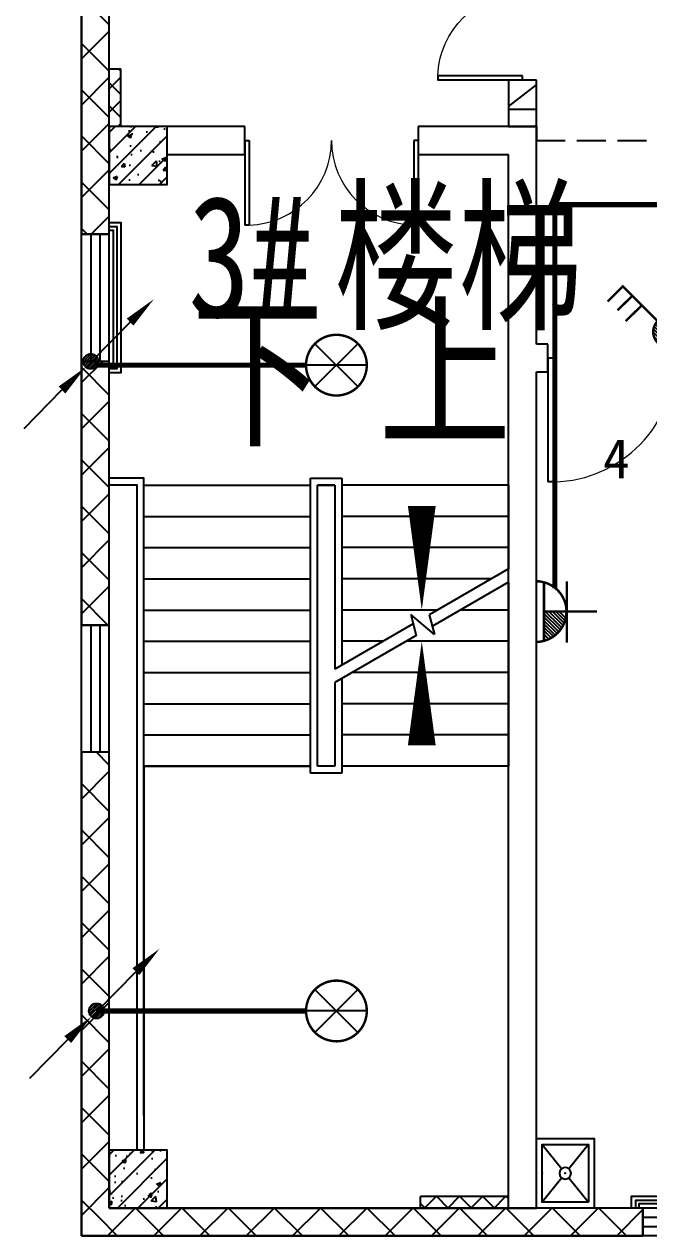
# Model space of a CAD drawing. Header units: millimetres. Extents: x -633009578 to 5705885, y -633235091 to 2571734.
# Drawn here: x 2777086 to 2782481, y 1855760 to 1866235 of the extents above; entities that cross this region are included whole.
import ezdxf

# ---------------------------------------------------------------- set-up
doc = ezdxf.new("R2010")
doc.units = ezdxf.units.MM
doc.header["$LTSCALE"] = 1000
doc.header["$MEASUREMENT"] = 0
doc.linetypes.add('DASH', pattern=[0.35, 0.25, -0.1])
doc.layers.get('0').update_dxf_attribs({"color": 9})
for name, color, linetype in [('3T_WOOD', 21, 'Continuous'), ('A-COLUM(柱)', 255, 'Continuous'), ('A-DOOR(门）', 4, 'Continuous'), ('A-F-AREA(计算)', 5, 'Continuous'), ('A-FLOR(看线)', 8, 'Continuous'), ('A-HATH(填充)', 8, 'Continuous'), ('A-LM-RAIL(栏杆)', 167, 'Continuous'), ('A-LVTY(厨卫)', 8, 'Continuous'), ('A-STAR(楼梯)', 51, 'Continuous'), ('A-TEXT(房间)', 243, 'Continuous'), ('A-WALL(墙)', 255, 'Continuous'), ('A-WINDOW（窗）', 4, 'Continuous'), ('DIM_SYMB', 3, 'Continuous'), ('PUB_TEXT', 7, 'Continuous'), ('WALL', 9, 'Continuous'), ('电-弱电平面-箭头', 3, 'Continuous'), ('电-强电平面-标注', 3, 'Continuous'), ('电-强电平面-线缆', 3, 'Continuous'), ('设备-插座', 3, 'Continuous'), ('设备-照明', 3, 'Continuous')]:
    doc.layers.add(name, color=color, linetype=linetype)
doc.styles.add('_TCH', font='simhei.ttf', dxfattribs={"width": 0.75, "bigfont": 'hztxt.shx'})
doc.styles.add('_TCH_DIM', font='simhei.ttf', dxfattribs={"width": 0.8, "bigfont": 'hztxt.shx'})
doc.styles.add('ELEC-DIM', font='simhei.ttf')
doc.styles.add('IDQSTYLE', font='simhei.ttf', dxfattribs={"width": 0.707, "bigfont": 'hztxt.shx'})
pattern_1 = [(45, (-1310357.920547385, -2.793967723846436e-09), (-200.0002033111466, 200.0002033111467), []), (135, (-1310357.920547385, -2.793967723846436e-09), (-200.0002033111467, -200.0002033111466), [])]
pattern_2 = [(45, (-1310457.920547385, -2.793967723846436e-09), (-100.0001016555733, 100.0001016555733), []), (135, (-1310457.920547385, -2.793967723846436e-09), (-100.0001016555733, -100.0001016555733), [])]

# ---------------------------------------------------------------- blocks, each defined once
blk = doc.blocks.new('$lvtry$00000191')
at = {"color": 0}
for p, q in [((-250, -50, 1e-08), (-39.04344047215272, -218.7652476222793, 1e-08)), ((39.04344047215272, -218.7652476222793, 1e-08), (250, -50, 1e-08)), ((-250, -450, 1e-08), (-39.04344047215272, -281.2347523777207, 1e-08)), ((39.04344047215272, -281.2347523777244, 1e-08), (250, -450, 1e-08))]:
    blk.add_line(p, q, dxfattribs=at)
at = {"color": 0, "elevation": 1e-08}
for points in [[(300, -500), (300, 0), (-300, 0), (-300, -500)], [(250, -450), (250, -50), (-250, -50), (-250, -450)]]:
    blk.add_lwpolyline(points, close=True, dxfattribs=at)
at = {"color": 0}
blk.add_circle((0, -250, 1e-08), 50, dxfattribs=at)
for p in [(0, -50, 1e-08), (0, -250, 1e-08)]:
    blk.add_point(p, dxfattribs=at)
blk = doc.blocks.new('$DorLib2D$00000002')
for p, q in [((-0.5, -5.684341886080802e-17), (-0.5000000000000007, 0.4875)), ((-0.4750000000000007, 0.4875), (-0.5000000000000007, 0.4875)), ((-0.475, -2.842170943040401e-17), (-0.4750000000000007, 0.4875)), ((0.475, -2.842170943040401e-17), (0.4750000000000007, 0.4875)), ((0.4750000000000007, 0.4875), (0.5000000000000007, 0.4875)), ((0.5, -5.684341886080802e-17), (0.5000000000000007, 0.4875)), ((-0.5, -5.684341886080802e-17), (-0.475, -2.842170943040401e-17)), ((0.5, -5.684341886080802e-17), (0.475, -2.842170943040401e-17))]:
    blk.add_line(p, q)
at = {"lineweight": 13}
for centre, start, end in [((-0.4875, -4.263256414560601e-17), 0, 88.53071641864632), ((0.4875, -4.263256414560601e-17), 91.4692835813537, 180)]:
    blk.add_arc(centre, 0.4875, start, end, dxfattribs=at)
blk = doc.blocks.new('$TCHSYS$WIN2D')
for p, q in [((-0.5, 0.5), (0.5, 0.5)), ((-0.5, 0.5), (-0.4999999999999999, -0.5)), ((0.5, 0.5), (0.4999999999999998, -0.5)), ((0.5, 0.1666666666666666), (-0.5, 0.1666666666666666)), ((0.5, -0.1666666666666667), (-0.5, -0.1666666666666667)), ((-0.4999999999999999, -0.5), (0.5, -0.5))]:
    blk.add_line(p, q)
blk = doc.blocks.new('$DorLib2D$00000001')
for p, q in [((0.45, 0.9750000000000001), (0.5000000000000002, 0.9750000000000001)), ((0.45, 0), (0.45, 0.9750000000000001)), ((0.5, 0), (0.5, 0.9750000000000001)), ((0.5, 0), (0.45, 0))]:
    blk.add_line(p, q)
at = {"lineweight": 13}
blk.add_arc((0.475, 0), 0.975, 91.4692835813538, 180, dxfattribs=at)
blk = doc.blocks.new('_FZH')
h = blk.add_hatch()
h.set_pattern_fill('钢筋混凝土', color=256, scale=0.1, style=0)
h.set_pattern_definition([(45, (0, 0), (-0.1767766952966369, 0.1767766952966369), []), (50, (0, 0), (0.7172601826007535, -0.06275213498259512), [0.07500000000000001, -0.8250000000000001]), (355, (0, 0), (-0.138751333613, 0.7521921337000119), [0.06, -0.66]), (100.4514, (0.05977168000000001, -0.00522934), (0.5785093817140216, 0.6894395420609536), [0.06374019, -0.701142112]), (46.1842, (0, 0.2), (1.067241048625645, -0.1655190143290181), [0.1125, -1.2375]), (96.6356, (0.088936745, 0.186206693), (0.9346627055487033, 0.9741178709004418), [0.095610288, -1.051713]), (351.1842, (0, 0.2), (0.9346619451336272, 0.9741186009253247), [0.09000000000000001, -0.9900000000000001]), (21, (0.1, 0.15), (0.5969070521184617, -0.4026188906653388), [0.07500000000000001, -0.8250000000000001]), (326, (0.1, 0.15), (0.2433153319215824, 0.7251500450468529), [0.06, -0.66]), (71.4514, (0.149742233, 0.116448394), (0.84022262858149, 0.3225304967099524), [0.06374019, -0.701142112]), (37.50000000000001, (0, 0), (0.01215985531729062, 0.3328938538313115), [0, -0.652, 0, -0.67, 0, -0.6625000000000001]), (7.499999999999999, (0, 0), (0.2630695374421486, 0.3944117118823603), [0, -0.382, 0, -0.637, 0, -0.2525]), (-32.5, (-0.223, 0), (0.533822436172409, -0.02255487173437976), [0, -0.25, 0, -0.78, 0, -1.035]), (-42.5, (-0.323, 0), (0.5831861693423862, 0.1001049823323177), [0, -0.325, 0, -0.518, 0, -0.735])])
h.paths.add_polyline_path([(-0.5, -0.5), (0.5, -0.5), (0.5, 0.5), (-0.5, 0.5)])
blk.add_lwpolyline([(-0.5, -0.5), (0.5, -0.5), (0.5, 0.5), (-0.5, 0.5)], close=True)
blk = doc.blocks.new('9-3-1')
at = {"layer": 'A-HATH(填充)'}
h = blk.add_hatch(dxfattribs=at)
h.set_pattern_fill('多孔材料', color=256, scale=100, style=0)
h.set_pattern_definition(pattern_1)
h.paths.add_polyline_path([(1121700.598288318, 1188722.080888873), (1121700.598288318, 1186442.08088989), (1121940.598288323, 1186442.08088989), (1121940.598288323, 1188722.080888873)])
h = blk.add_hatch(dxfattribs=at)
h.set_pattern_fill('多孔材料', color=256, scale=50, style=0)
h.set_pattern_definition(pattern_2)
h.paths.add_polyline_path([(1122040.598288323, 1187372.080887669), (1122040.598288325, 1187872.080887664), (1121940.598288325, 1187872.080887665), (1121940.598288323, 1187372.08088767)])
h = blk.add_hatch(dxfattribs=at)
h.set_pattern_fill('空心砖', color=256, scale=100, style=0)
h.set_pattern_definition([(0, (-1310557.920547385, -2.793967723846436e-09), (0, 350), []), (37.875, (-1310157.920547385, -2.793967723846436e-09), (-169.61527734408, 218.0766567528281), []), (90, (-1310157.920547385, -2.793967723846436e-09), (-450, 2.755455298081545e-14), [])])
h.paths.add_polyline_path([(1125630.598288341, 1187372.080889063), (1125630.598288228, 1187772.080887347), (1125390.598288465, 1187772.080887347), (1125390.598288341, 1187372.080889063)])
h = blk.add_hatch(dxfattribs=at)
h.set_pattern_fill('多孔材料', color=256, scale=100, style=0)
h.set_pattern_definition(pattern_1)
h.paths.add_polyline_path([(1121700.598288318, 1185342.08088989), (1121700.598288318, 1183062.080889381), (1121940.598288323, 1183062.080889381), (1121940.598288323, 1185342.08088989)])
h = blk.add_hatch(dxfattribs=at)
h.set_pattern_fill('多孔材料', color=256, scale=100, style=0)
h.set_pattern_definition(pattern_1)
h.paths.add_polyline_path([(1121940.598288327, 1178022.080887669), (1121940.598288323, 1181962.080889381), (1121700.598288318, 1181962.080889381), (1121700.59828832, 1177782.080887647)])
h = blk.add_hatch(dxfattribs=at)
h.set_pattern_fill('多孔材料', color=256, scale=50, style=0)
h.set_pattern_definition(pattern_2)
h.paths.add_polyline_path([(1125390.59828821, 1178122.080887642), (1124630.598288129, 1178122.080887642), (1124630.598288129, 1178022.080887642), (1125390.59828821, 1178022.080887642)])
h = blk.add_hatch(dxfattribs=at)
h.set_pattern_fill('多孔材料', color=256, scale=100, style=0)
h.set_pattern_definition(pattern_1)
h.paths.add_polyline_path([(1121700.59828832, 1177782.080887647), (1126550.598289082, 1177782.080887654), (1126550.598289082, 1178022.080887675), (1121940.598288327, 1178022.080887669)])
at = {"layer": 'A-F-AREA(计算)'}
blk.add_lwpolyline([(1121700.575826842, 1313862.080936), (1255980.575826842, 1313862.080936), (1255980.575826842, 1177782.080936), (1121700.575826842, 1177782.080936)], close=True, dxfattribs=at)
at = {"layer": 'A-FLOR(看线)'}
for points in [[(1121940.598288325, 1186542.080894559), (1122040.598288325, 1186542.080894559), (1122040.598288325, 1185242.080894521), (1121940.598288344, 1185242.080894521)], [(1127150.598288877, 1178122.080887673), (1126450.598293509, 1178122.080887673), (1126450.598293509, 1178022.080887691)]]:
    blk.add_lwpolyline(points, dxfattribs=at)
at = {"layer": 'A-LM-RAIL(栏杆)'}
for points in [[(1121940.598288325, 1186507.080894559), (1122005.598288325, 1186507.080894559), (1122005.598288325, 1185277.080894521), (1121940.598288344, 1185277.080894521)], [(1121940.598288325, 1186477.080894559), (1121975.598288325, 1186477.080894559), (1121975.598288325, 1185307.080894521), (1121940.598288344, 1185307.080894521)], [(1127150.598288877, 1178087.080887673), (1126485.598293509, 1178087.080887673), (1126485.598293509, 1178022.080887691)], [(1127150.598288877, 1178057.080887673), (1126515.598293509, 1178057.080887673), (1126515.598293509, 1178022.080887691)]]:
    blk.add_lwpolyline(points, dxfattribs=at)
at = {"layer": 'A-STAR(楼梯)'}
for p, q in [((1123680.59828831, 1184332.080889599), (1123950.59828831, 1184332.080889599)), ((1123680.59828831, 1181782.080887274), (1123680.59828831, 1184332.080889599)), ((1123950.59828831, 1184332.080889599), (1123950.598288295, 1182716.444228957)), ((1122240.598288349, 1181842.080887719), (1122240.598288349, 1184272.080887719)), ((1122240.598288349, 1184272.080887719), (1123680.598288349, 1184272.080887693)), ((1123740.598288349, 1181842.080887719), (1123740.598288349, 1184272.080887719)), ((1123740.59828831, 1184272.080887274), (1123890.598288506, 1184272.080887274)), ((1123740.59828831, 1181842.080887274), (1123740.59828831, 1184272.080887274)), ((1123890.598288349, 1184272.080887719), (1123740.598288349, 1184272.080887719)), ((1123890.598288349, 1184272.080887719), (1123890.598288215, 1182681.803212745)), ((1123890.598288506, 1184272.080887274), (1123890.598288416, 1182681.803212861)), ((1125390.598288349, 1184272.080887719), (1123950.598288295, 1184272.080887693)), ((1125390.598288349, 1184272.080887719), (1125390.598288215, 1183547.828616478)), ((1122240.598288349, 1184002.080887719), (1123680.598288349, 1184002.080887693)), ((1125390.598288349, 1184002.080887719), (1123950.598288295, 1184002.080887693)), ((1122240.598288349, 1183732.080887719), (1123680.598288349, 1183732.080887693)), ((1125390.598288349, 1183732.080887719), (1123950.598288295, 1183732.080888018)), ((1122240.598288349, 1183462.080887719), (1123680.598288349, 1183462.080887693)), ((1125242.07886514, 1183462.080887638), (1123950.598288295, 1183462.080887693)), ((1125390.598288215, 1183547.828616549), (1124705.002354812, 1183151.999620083)), ((1125390.598288215, 1183432.358562838), (1124731.797274102, 1183051.999619909)), ((1125390.598288215, 1183432.358563063), (1125390.598288349, 1181842.080887719)), ((1122240.598288349, 1183192.080887719), (1123680.598288349, 1183192.080887693)), ((1124774.425146816, 1183192.080887639), (1123950.598288295, 1183192.080887693)), ((1124751.183814328, 1182979.648068812), (1124545.138872889, 1183152.540303179)), ((1124545.138872889, 1183152.540303179), (1124593.476906751, 1182972.140318567)), ((1124705.002354812, 1183151.999620083), (1124751.183814328, 1182979.648068812)), ((1125390.598288349, 1183192.080887719), (1124974.425146559, 1183192.080887643)), ((1124566.681987455, 1183072.140318763), (1123890.598288215, 1182681.803212851)), ((1124593.476906751, 1182972.140318567), (1123890.598288215, 1182566.333158863)), ((1122240.598288349, 1182922.080887719), (1123680.598288349, 1182922.080888018)), ((1124306.771428887, 1182922.080887641), (1123950.598288295, 1182922.080887693)), ((1125390.598288349, 1182922.080887719), (1124506.771429287, 1182922.080887644)), ((1122240.598288349, 1182652.080887719), (1123680.598288349, 1182652.080887693)), ((1125390.598288349, 1182652.080887719), (1124039.117711932, 1182652.080887985)), ((1123890.598288215, 1182566.333158704), (1123890.598288349, 1181842.080887719)), ((1123890.598288416, 1182566.333158821), (1123890.598288506, 1181842.080887274)), ((1123950.598288295, 1182600.974174909), (1123950.59828831, 1181782.080887274)), ((1122240.598288349, 1182382.080887719), (1123680.598288349, 1182382.080887693)), ((1125390.598288349, 1182382.080887719), (1123950.598288295, 1182382.080888018)), ((1122240.598288349, 1182112.080887719), (1123680.598288349, 1182112.080887693)), ((1125390.598288349, 1182112.080887719), (1123950.598288295, 1182112.080887693)), ((1122240.598288349, 1181842.080887719), (1123680.598288349, 1181842.080887693)), ((1122240.598288349, 1181842.080887719), (1122240.598288384, 1178522.080886716)), ((1123680.59828835, 1181842.080887924), (1122240.598288349, 1181842.080887719)), ((1123950.59828831, 1181782.080887274), (1123680.59828831, 1181782.080887274)), ((1123890.598288506, 1181842.080887274), (1123740.59828831, 1181842.080887274)), ((1123890.598288416, 1181842.080887739), (1123740.598288099, 1181842.080887889)), ((1125390.598288349, 1181842.080887719), (1123950.598288295, 1181842.080887693)), ((1125390.598288349, 1181842.080887719), (1123950.598288295, 1181842.080887739)), ((1125390.598288349, 1178022.080887719), (1125390.598288349, 1181842.080887719)), ((1122440.598287577, 1178022.080887739), (1125390.598288349, 1178022.080887719))]:
    blk.add_line(p, q, dxfattribs=at)
for points in [[(1122240.598288341, 1178822.080887664), (1122240.598288028, 1184332.080887664), (1121940.598288341, 1184332.080887664)], [(1122180.598288031, 1178522.080887664), (1122180.598288031, 1184272.080887664), (1121940.598288341, 1184272.080887664)]]:
    blk.add_lwpolyline(points, dxfattribs=at)
at = {"layer": 'A-WALL(墙)'}
for p, q in [((1121940.598288323, 1187372.08088767), (1121940.598288325, 1187872.080887665)), ((1121940.598288325, 1187872.080887665), (1122040.598288325, 1187872.080887664)), ((1122040.598288323, 1187372.080887669), (1122040.598288325, 1187872.080887664)), ((1125630.598288228, 1187772.080887347), (1125390.598288465, 1187772.080887347)), ((1125390.598288465, 1187772.080887347), (1125390.598288341, 1187372.080889063)), ((1125630.598288341, 1187372.080889063), (1125630.598288228, 1187772.080887347)), ((1123110.598288065, 1187372.08088761), (1122440.598288553, 1187372.080887682)), ((1123110.598288065, 1187132.080887712), (1123110.598288065, 1187372.08088761)), ((1125510.598288341, 1187372.080887664), (1124610.598288065, 1187372.08088761)), ((1124610.598288065, 1187372.08088761), (1124610.598288065, 1187132.080887687)), ((1125390.598288341, 1187372.080889063), (1125630.598288341, 1187372.080889063)), ((1125630.598287047, 1187372.080887669), (1125510.598288341, 1187372.080887664)), ((1125630.598288218, 1187252.080887696), (1125630.598287047, 1187372.080887669)), ((1125630.598288218, 1185492.080887415), (1125630.598288218, 1187252.080887696)), ((1122440.598288553, 1187132.080887771), (1123110.598288065, 1187132.080887712)), ((1124610.598288065, 1187132.080887687), (1125390.598288246, 1187132.08088761)), ((1125390.598288341, 1185372.08088745), (1125390.598288246, 1187132.08088761)), ((1125730.598289082, 1185492.080887353), (1125630.598288218, 1185492.080887415)), ((1125730.598289082, 1185252.080887605), (1125730.598289082, 1185492.080887353)), ((1125390.598288341, 1178022.080887664), (1125390.598288341, 1185372.08088745)), ((1125630.598288341, 1185252.08088758), (1125730.598289082, 1185252.080887605)), ((1125630.598288341, 1178022.080887664), (1125630.598288341, 1185252.08088758)), ((1125390.59828821, 1178122.080887642), (1124630.598288129, 1178122.080887642)), ((1124630.598288129, 1178022.080887642), (1124630.598288129, 1178122.080887642)), ((1125390.59828821, 1178022.080887642), (1125390.59828821, 1178122.080887642)), ((1125390.59828821, 1178022.080887642), (1124630.598288129, 1178022.080887642)), ((1125390.598288341, 1178022.080887664), (1125630.598288341, 1178022.080887664))]:
    blk.add_line(p, q, dxfattribs=at)
at = {"layer": 'A-WINDOW（窗）', "linetype": 'DASH'}
for p, q in [((1125630.598287507, 1187372.080887664), (1125630.598287507, 1187252.080887664)), ((1125630.598287507, 1187252.080887664, 800), (1127630.598287507, 1187252.080887664, 800))]:
    blk.add_line(p, q, dxfattribs=at)
at = {"layer": 'DIM_SYMB'}
for points in [[(1122990.598288349, 1184407.080887719, 0, 0, 0), (1122990.598288349, 1179932.080887719, 0, 0, 0), (1124640.598288349, 1179932.080887719, 0, 0, 0), (1124640.598288349, 1182922.080887719, 0, 240.0000000000001, 0), (1124640.598288349, 1182022.080887719, 0, 0, 0)], [(1124640.598288349, 1184407.080887719, 0, 0, 0), (1124640.598288349, 1183192.080887719, 0, 240.0000000000001, 0), (1124640.598288349, 1184092.080887719, 0, 0, 0)]]:
    blk.add_lwpolyline(points, format="xyseb", dxfattribs=at)
at = {"layer": 'WALL'}
for p, q in [((1121700.598288318, 1188722.080888873), (1121700.598288318, 1186442.08088989)), ((1121940.598288323, 1186442.08088989), (1121940.598288323, 1188722.080888873)), ((1121700.598288318, 1186442.08088989), (1121940.598288323, 1186442.08088989)), ((1121700.598288318, 1185342.08088989), (1121700.598288318, 1183062.080889381)), ((1121940.598288323, 1185342.08088989), (1121700.598288318, 1185342.08088989)), ((1121940.598288323, 1183062.080889381), (1121940.598288323, 1185342.08088989)), ((1121700.598288318, 1183062.080889381), (1121940.598288323, 1183062.080889381)), ((1121940.598288323, 1181962.080889381), (1121700.598288318, 1181962.080889381)), ((1121700.598288318, 1181962.080889381), (1121700.59828832, 1177782.080887647)), ((1121940.598288327, 1178022.080887669), (1121940.598288323, 1181962.080889381)), ((1126550.598289082, 1178022.080887675), (1121940.598288327, 1178022.080887669)), ((1126550.598289082, 1177782.080887654), (1126550.598289082, 1178022.080887675)), ((1121700.59828832, 1177782.080887647), (1126550.598289082, 1177782.080887654))]:
    blk.add_line(p, q, dxfattribs=at)
at = {"layer": 'A-COLUM(柱)', "xscale": 500, "yscale": 500, "zscale": 500}
for p in [(1122190.598288341, 1187122.080887664), (1122190.598288341, 1178272.080887664)]:
    blk.add_blockref('_FZH', p, dxfattribs=at)
at = {"layer": 'A-DOOR(门）', "extrusion": (0, 0, -1)}
for name, p, xscale, yscale, zscale, rotation in [('$DorLib2D$00000002', (-1125510.598288341, 1188522.08088756), 1500, 1500, 1500, 270), ('$DorLib2D$00000002', (-1123860.598288341, 1187252.080887664), -1500, 1500, 1500, 180), ('$DorLib2D$00000001', (-1126280.598288986, 1185372.080887451), -1100, 1100, 1100, 180)]:
    blk.add_blockref(name, p, dxfattribs=dict(at, xscale=xscale, yscale=yscale, zscale=zscale, rotation=rotation))
at = {"layer": 'A-LVTY(厨卫)', "xscale": -1, "rotation": 89.99999999999993}
blk.add_blockref('$lvtry$00000191', (1125630.59828901, 1178322.080887664, -1e-08), dxfattribs=at)
at = {"layer": 'A-WINDOW（窗）', "extrusion": (0, 0, -1), "xscale": 1100, "yscale": 240, "zscale": 1100, "rotation": 90.00000000000001}
for p in [(-1121820.598288325, 1185892.08088999), (-1121820.598288325, 1182512.080889251)]:
    blk.add_blockref('$TCHSYS$WIN2D', p, dxfattribs=at)
at = {"layer": 'A-WINDOW（窗）', "extrusion": (0, 0, -1), "xscale": 1100, "yscale": 240, "zscale": 1100}
blk.add_blockref('$TCHSYS$WIN2D', (-1127100.598288978, 1177902.080887664), dxfattribs=at)
at = {"layer": 'A-TEXT(房间)', "style": '_TCH', "width": 0.75}
for s, p in [('楼梯', (1123883.485798909, 1185725.600690363)), ('3#', (1122623.485798909, 1185725.600690363))]:
    blk.add_text(s, height=1050, dxfattribs=at).set_placement(p)
at = {"layer": 'PUB_TEXT', "style": '_TCH_DIM', "width": 0.8}
for s, p in [('上', (1124266.897500947, 1184722.080887719)), ('下', (1122649.968367089, 1184722.080887719))]:
    blk.add_text(s, height=1050, dxfattribs=at).set_placement(p)
blk = doc.blocks.new('HC000136')
at = {"color": 0, "linetype": 'Continuous'}
for p, q in [((-2.263127864574926, 3.93780780054658), (-1.824413961169739, 4.37652170395188)), ((-2.166171642377776, 3.751921310269552), (-1.541571248695163, 4.37652170395188)), ((-2.056623188829235, 3.578627051343346), (-1.258728536220588, 4.37652170395188)), ((-1.935167161310801, 3.417240366387034), (-0.9758858237460117, 4.37652170395188)), ((-1.802207139847269, 3.267357675375933), (-0.6930431112714359, 4.37652170395188)), ((-1.657908623596541, 3.128813479151916), (-0.4102003987968601, 4.37652170395188)), ((-1.502215697701104, 3.001663692572663), (-0.1273576863222843, 4.37652170395188)), ((-1.334845464380123, 2.886191213419067), (0.1554850261522915, 4.37652170395188)), ((-1.155258892497841, 2.782935072827001), (0, 3.938193965324729)), ((-0.9626006818002679, 2.692750571049828), (0, 3.655351252850153)), ((-0.7555910368541845, 2.616917503521506), (0, 3.372508540375577)), ((-0.5323327753721969, 2.557333052528577), (0, 3.089665827900888))]:
    blk.add_line(p, q, dxfattribs=at)
at = {"color": 0, "linetype": 'Continuous', "const_width": 0.2}
blk.add_lwpolyline([(-2.5, 4.999999999999943, 0.198912367379654), (-1.767766952966212, 3.232233047033617, 0.1989123673796558), (-9.033165925335943e-16, 2.500000000000057, 0.1989123673796559), (1.767766952966213, 3.232233047033617, 0.1989123673796541), (2.5, 4.999999999999942)], format="xyb", dxfattribs=at)
for points in [[(-2.421006983541702, 4.352913575506307), (2.41480416581453, 4.352913575506307)], [(0, 2.476391871554483), (0, 4.306405978417899)], [(-2.549372027147456, 2.476391871554483), (2.483025305961291, 2.476391871554483)], [(0, 2.500000000000057), (0, 0)]]:
    blk.add_lwpolyline(points, dxfattribs=at)
at = {"color": 0, "style": 'IDQSTYLE', "width": 0.7}
blk.add_attdef('PSFHATT', (4.500000010000001, 0), '', height=2.5, dxfattribs=at)
blk = doc.blocks.new('*X155')
at = {"color": 0, "linetype": 'Continuous'}
for p, q in [((261.9988066744281, 135.850956910748), (263.2375091559566, 137.0896593922765)), ((262.0234026256783, 135.5927101495236), (263.4957559171792, 137.0650634410244)), ((262.0463461952987, 136.1813391440932), (262.9071269225657, 137.0421198713602)), ((262.0884022348038, 135.3748670461744), (263.7135990205094, 137.00006383188)), ((262.1829592200917, 135.1865813189878), (263.9018847477136, 136.9055068466096)), ((262.3023466942452, 135.0231260806666), (264.0653399860179, 136.7861193724393)), ((262.4446987243758, 134.8826353983226), (264.205830668362, 136.6437673423088)), ((262.6100901587723, 134.7651841202445), (264.3232819464568, 136.478375907929)), ((262.8005700291263, 134.6728212781239), (264.4156447885779, 136.2878960375755)), ((263.0211904412342, 134.6105989777572), (264.4778670889456, 136.0672756254685)), ((263.2836307586351, 134.5901965826834), (264.4982694840214, 135.8048353080697)), ((263.6234742990336, 134.6471974106073), (264.4412686561033, 135.464991767677))]:
    blk.add_line(p, q, dxfattribs=at)
blk = doc.blocks.new('HC000111')
at = {"color": 0, "linetype": 'Continuous', "const_width": 0.2}
for points in [[(0.8838834764831975, 2.133883476483163), (3.750000000000091, 5), (5.000000000000091, 3.75)], [(2.898879886034229, 4.275409520972289), (4.191507707965946, 3.019373591507303)], [(2.221789122165297, 3.388795923702901), (3.514416944097014, 2.132759994237858)]]:
    blk.add_lwpolyline(points, dxfattribs=at)
blk.add_lwpolyline([(0.8838834764833108, 0.3661165235168934, 0.1989123673796338), (1.250000000000034, 1.250000000000057, 0.1989123673796269), (0.8838834764832544, 2.13388347648322, 0.1989123673796352), (9.12880881998035e-14, 2.5, 0.1989123673796539), (-0.8838834764830719, 2.13388347648322, 0.1989123673796721), (-1.249999999999966, 1.250000000000057, 0.1989123673796564), (-0.8838834764831855, 0.3661165235168368, 0.198912367379673), (9.087175456556906e-14, 0, 0.198912367379652)], format="xyb", close=True, dxfattribs=at)
at = {"color": 0, "linetype": 'Continuous'}
blk.add_blockref('*X155', (-263.2487560761181, -134.5897099905746), dxfattribs=at)
at = {"color": 0, "style": 'IDQSTYLE', "width": 0.7}
blk.add_attdef('PSFHATT', (7.000000000000091, -1e-08), '', height=2.5, dxfattribs=at)
blk = doc.blocks.new('HC000073')
at = {"color": 0, "linetype": 'Continuous'}
for p, q in [((-1.76776695296229, 1.76776695296229), (1.767766952970533, -1.767766952970533)), ((1.76776695297059, 1.767766952970476), (-1.767766952966383, -1.767766952966497)), ((-2.499999999999943, -5.684341886080801e-14), (2.500000000000057, -5.684341886080801e-14))]:
    blk.add_line(p, q, dxfattribs=at)
at = {"color": 0, "linetype": 'Continuous', "const_width": 0.2}
blk.add_lwpolyline([(1.76776695296644, -1.76776695296644, 0.1989123673796617), (2.500000000000057, 0, 0.1989123673796613), (1.767766952966383, 1.767766952966326, 0.198912367379653), (1.137288912133798e-13, 2.499999999999943, 0.1989123673796647), (-1.767766952966269, 1.767766952966327, 0.1989123673796613), (-2.499999999999943, 1.951292859901378e-16, 0.1989123673796761), (-1.767766952966269, -1.76776695296644, 0.1989123673796719), (1.12894543431545e-13, -2.500000000000057, 0.1989123673796541)], format="xyb", close=True, dxfattribs=at)
at = {"color": 0, "style": 'IDQSTYLE', "width": 0.7}
blk.add_attdef('PSFHATT', (4.500000010000057, -2.500000010000057), '', height=2.5, dxfattribs=at)
blk = doc.blocks.new('*X134')
at = {"color": 0, "linetype": 'Continuous'}
for p, q in [((192.590110055903, 446.7242872143482), (193.9264208598343, 448.0605980182795)), ((192.6512440212146, 447.2096852483717), (193.4410228258108, 447.9994640529679)), ((192.666080612941, 446.3759937026742), (194.2747143715083, 447.9846274612416)), ((192.8122309321682, 446.0978799531896), (194.552828120993, 447.8384771420143)), ((193.0126674313866, 445.874052383696), (194.7766556904866, 447.6380406427959)), ((193.2651240367983, 445.7022449203958), (194.9484631537868, 447.3855840373842)), ((193.5780466605768, 445.5909034754624), (195.0598045987202, 447.0726614136058)), ((193.9838870800477, 445.5724798262212), (195.0782282479613, 446.6668209941349))]:
    blk.add_line(p, q, dxfattribs=at)
blk = doc.blocks.new('HC001445')
at = {"color": 0, "linetype": 'Continuous'}
for p, q in [((0.1320978050268309, 0.05776119327106244), (3.237590705501646, 3.232738715067399)), ((-5.469508829517324, -5.531426259851287), (-2.364015929042509, -2.356448738054951))]:
    blk.add_line(p, q, dxfattribs=at)
for points in [[(3.237590705501646, 3.232738715067399, 0.8, 0, 0), (5.189490166405335, 5.119309791711203, 0, 0, 0)], [(-2.364015929042509, -2.356448738054951, 0.8, 0, 0), (-0.4121164681388194, -0.4698776614111466, 0, 0, 0)]]:
    blk.add_lwpolyline(points, format="xyseb", dxfattribs=at)
blk.add_circle((0, 0), 0.625, dxfattribs=at)
at = {"color": 0, "linetype": 'Continuous', "xscale": 0.5, "yscale": 0.5, "zscale": 0.5}
blk.add_blockref('*X134', (-96.91845018383214, -223.4069038532592), dxfattribs=at)
at = {"color": 0, "style": 'IDQSTYLE', "width": 0.7}
blk.add_attdef('PSFHATT', (7.189490166405335, -5.531426259851287), '', height=2.5, dxfattribs=at)

msp = doc.modelspace()

# ---------------------------------------------------------------- linework, layer by layer
at = {"layer": '电-强电平面-线缆', "color": 1, "linetype": 'Continuous', "const_width": 45}
for points in [[(2781668.999999984, 1861357.679843259), (2781668.999999984, 1864675.244896408)], [(2781668.999999984, 1864675.244896408), (2782932.999999984, 1864675.244896408)], [(2779510.702544935, 1863286.760931168), (2777709.604256578, 1863286.760931168)], [(2779510.702544935, 1857703.260931168), (2777709.604256578, 1857703.260931168)]]:
    msp.add_lwpolyline(points, dxfattribs=at)

# ---------------------------------------------------------------- block references
at = {"layer": '3T_WOOD'}
msp.add_blockref('9-3-1', (1655879.395743424, 677977.51603476), dxfattribs=at)
at = {"layer": '电-弱电平面-箭头', "color": 4, "xscale": 105, "yscale": 105, "zscale": 105}
for p in [(2777659.994033635, 1863319.596924841), (2777709.604258478, 1857703.260931313)]:
    msp.add_blockref('HC001445', p, dxfattribs=at)
at = {"layer": '设备-插座', "xscale": 105, "yscale": 105, "zscale": 105, "rotation": 90.00000000000001}
msp.add_blockref('HC000136', (2782032.494031761, 1861156.244896408), dxfattribs=at)
at = {"layer": '设备-照明', "xscale": -105, "yscale": 105, "zscale": 105}
for name, p in [('HC000111', (2782650.060238712, 1863443.596922364)), ('HC000073', (2779782.604256576, 1863286.760931168)), ('HC000073', (2779782.604256576, 1857703.260931168))]:
    msp.add_blockref(name, p, dxfattribs=at)

# ---------------------------------------------------------------- texts
at = {"layer": '电-强电平面-标注', "style": 'ELEC-DIM'}
msp.add_text('4', height=339.8734177215189, dxfattribs=at).set_placement((2782085.357088649, 1862309.00945605))

doc.saveas('drawing.dxf')
